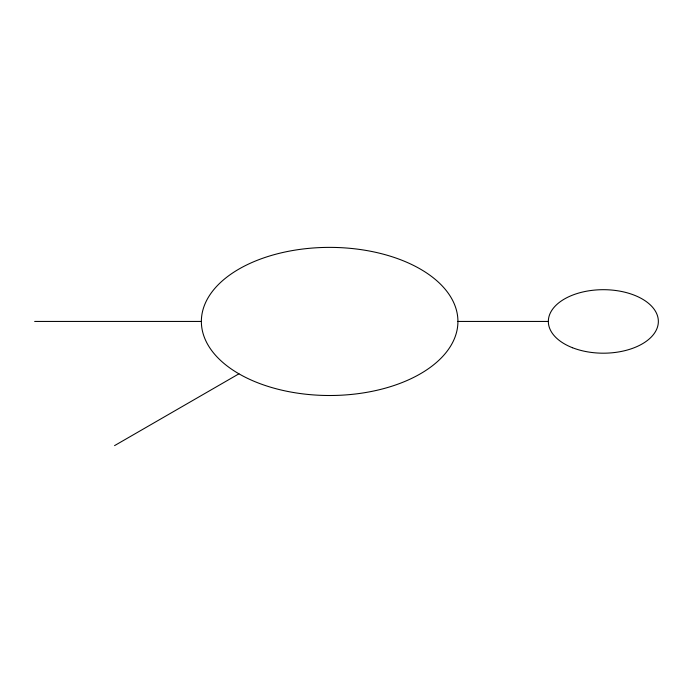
<?xml version="1.0" encoding="UTF-8"?>
<svg xmlns="http://www.w3.org/2000/svg" width="693" height="693" viewBox="0 0 693 693"><rect width="100%" height="100%" fill="white"/><g stroke="black" fill="none" stroke-linecap="round" stroke-linejoin="round"><path stroke-width="1.04" d="M114.562 445.625L238.938 373.813M34.65 321.439L201.36 321.439M457.926 321.439A128.283 74.064 0 0 0 265.506 257.302A128.283 74.064 0 0 0 265.506 385.585A128.283 74.064 0 0 0 457.926 321.439L548.362 321.439M572.531 347.739A54.998 31.748 0 0 0 658.211 323.709A54.998 31.748 0 0 0 579.322 292.879A54.998 31.748 0 0 0 572.531 347.739"/></g></svg>
